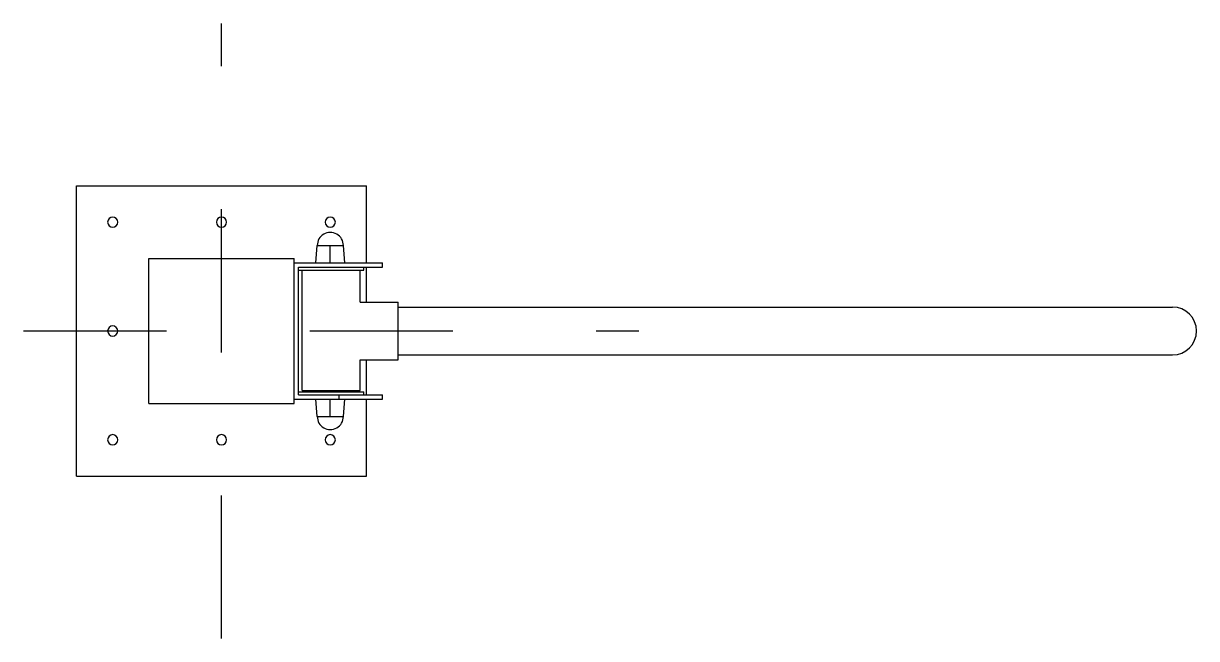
# Model space of a CAD drawing. Extents: x 50.452 to 51.271, y 0.339 to 0.769.
import ezdxf

# ---------------------------------------------------------------- set-up
doc = ezdxf.new("R2010")
doc.units = 0
doc.header["$LTSCALE"] = 0.2
doc.header["$MEASUREMENT"] = 0
doc.linetypes.add('AXES', pattern=[0.54, 0.3, -0.08, 0.08, -0.08])
doc.linetypes.add('CONTINU', pattern=[0])
doc.layers.get('0').update_dxf_attribs({"linetype": 'CONTINUOUS'})
doc.layers.add('DECA_EIXOS', color=5, linetype='AXES')

msp = doc.modelspace()

# ---------------------------------------------------------------- linework, layer by layer
at = {"linetype": 'CONTINU'}
for p, q in [((50.48871, 0.45231), (50.48871, 0.65498)), ((50.48871, 0.65498), (50.69138, 0.65498)), ((50.69138, 0.60127), (50.69138, 0.65498)), ((50.65591, 0.60127), (50.65692, 0.61343)), ((50.65692, 0.61343), (50.67516, 0.61343)), ((50.66604, 0.60127), (50.66604, 0.61343)), ((50.67618, 0.60127), (50.67516, 0.61343)), ((50.53938, 0.50298), (50.53938, 0.60431)), ((50.53938, 0.60431), (50.64071, 0.60431)), ((50.64071, 0.50298), (50.64071, 0.60431)), ((50.64071, 0.60127), (50.70252, 0.60127)), ((50.64375, 0.50906), (50.64375, 0.59823)), ((50.64375, 0.59621), (50.64375, 0.59823)), ((50.64375, 0.59823), (50.70252, 0.59823)), ((50.68945, 0.59621), (50.68945, 0.59823)), ((50.69138, 0.57391), (50.69138, 0.59823)), ((50.70252, 0.59823), (50.70252, 0.60127)), ((50.64375, 0.59621), (50.68945, 0.59621)), ((50.64638, 0.5121), (50.64638, 0.59621)), ((50.64638, 0.59621), (50.68691, 0.59621)), ((50.68691, 0.57391), (50.68691, 0.59621)), ((50.68691, 0.57391), (50.7135, 0.57391)), ((50.7135, 0.53338), (50.7135, 0.57391)), ((50.7135, 0.57037), (51.25438, 0.57037)), ((50.68691, 0.5121), (50.68691, 0.53338)), ((50.68691, 0.53338), (50.7135, 0.53338)), ((50.69138, 0.50906), (50.69138, 0.53338)), ((50.7135, 0.53693), (51.25438, 0.53693)), ((50.64375, 0.50906), (50.64375, 0.51109)), ((50.64375, 0.51109), (50.68945, 0.51109)), ((50.64375, 0.50906), (50.70252, 0.50906)), ((50.64638, 0.5121), (50.68691, 0.5121)), ((50.66158, 0.51109), (50.66158, 0.5121)), ((50.67171, 0.51109), (50.67171, 0.5121)), ((50.67212, 0.50602), (50.67212, 0.50906)), ((50.68945, 0.50906), (50.68945, 0.51109)), ((50.70252, 0.50602), (50.70252, 0.50906)), ((50.53938, 0.50298), (50.64071, 0.50298)), ((50.64071, 0.50602), (50.70252, 0.50602)), ((50.65692, 0.49386), (50.65591, 0.50602)), ((50.66604, 0.49386), (50.66604, 0.50602)), ((50.67516, 0.49386), (50.67618, 0.50602)), ((50.69138, 0.45231), (50.69138, 0.50602)), ((50.65692, 0.49386), (50.67516, 0.49386)), ((50.48871, 0.45231), (50.69138, 0.45231))]:
    msp.add_line(p, q, dxfattribs=at)
for centre, radius, start, end in [((50.51404, 0.62965), 0.00355, 90, 270), ((50.51404, 0.62965), 0.00355, 270, 90), ((50.59004, 0.62965), 0.00355, 90, 270), ((50.59004, 0.62965), 0.00355, 270, 90), ((50.66604, 0.62965), 0.00355, 90, 270), ((50.66604, 0.62965), 0.00355, 270, 90), ((50.66604, 0.61343), 0.00912, 359.99963, 180.00037), ((51.25438, 0.55365), 0.01672, 270, 90), ((50.51404, 0.55365), 0.00355, 90, 270), ((50.51404, 0.55365), 0.00355, 270, 90), ((50.66604, 0.49386), 0.00912, 179.99963, 0.00037), ((50.51404, 0.47765), 0.00355, 90, 270), ((50.51404, 0.47765), 0.00355, 270, 90), ((50.59004, 0.47765), 0.00355, 90, 270), ((50.59004, 0.47765), 0.00355, 270, 90), ((50.66604, 0.47765), 0.00355, 90, 270), ((50.66604, 0.47765), 0.00355, 270, 90)]:
    msp.add_arc(centre, radius, start, end, dxfattribs=at)
at = {"layer": 'DECA_EIXOS'}
for p, q in [((50.59004, 0.33872), (50.59004, 0.76857)), ((50.45172, 0.55365), (50.88157, 0.55365))]:
    msp.add_line(p, q, dxfattribs=at)

doc.saveas('drawing.dxf')
